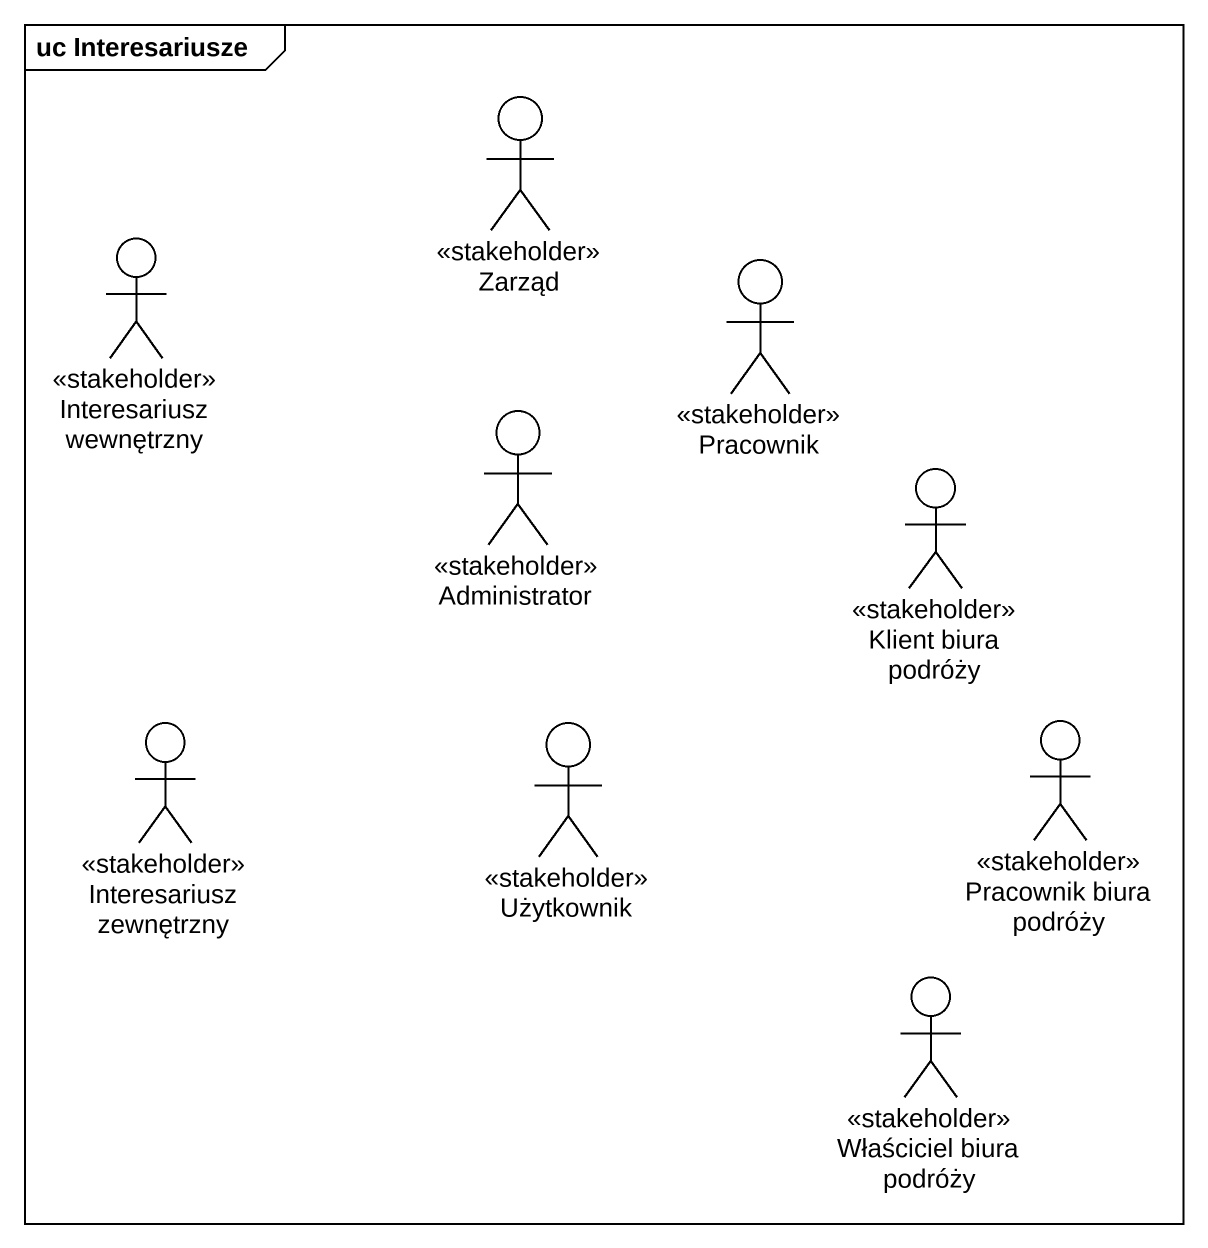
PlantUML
@startuml
mainframe uc Interesariusze
actor Zarząd <<stakeholder>>
actor "Interesariusz wewnętrzny" as Interesariusz_wewnętrzny <<stakeholder>>
actor Pracownik <<stakeholder>>
actor Administrator <<stakeholder>>
actor "Klient biura podróży" as Klient_biura_podróży <<stakeholder>>
actor "Interesariusz zewnętrzny" as Interesariusz_zewnętrzny <<stakeholder>>
actor Użytkownik <<stakeholder>>
actor "Pracownik biura podróży" as Pracownik_biura_podróży <<stakeholder>>
actor "Właściciel biura podróży" as Właściciel_biura_podróży <<stakeholder>>
@enduml
